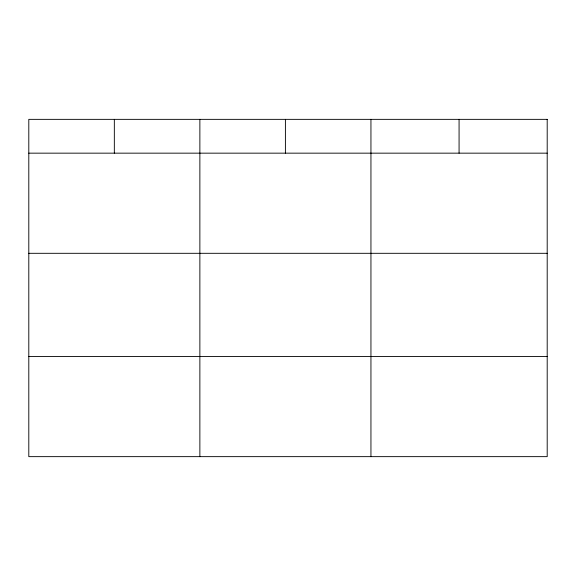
<?xml version="1.0" encoding="UTF-8"?>
<svg xmlns="http://www.w3.org/2000/svg" width="576" height="576" viewBox="0 0 576 576"><rect width="100%" height="100%" fill="white"/><g stroke="black" fill="none" stroke-linecap="round" stroke-linejoin="round"><path stroke-width="0.86" d="M28.8 153.158L547.2 153.158M28.8 253.31L547.2 253.31M28.8 356.494L547.2 356.494M459.072 119.354L459.072 153.158M370.944 119.354L370.944 456.646M285.408 119.354L285.408 153.158M199.872 119.354L199.872 456.646M114.336 119.354L114.336 153.158M547.2 119.354L28.8 119.354L28.8 456.646L547.2 456.646L547.2 119.354"/></g></svg>
